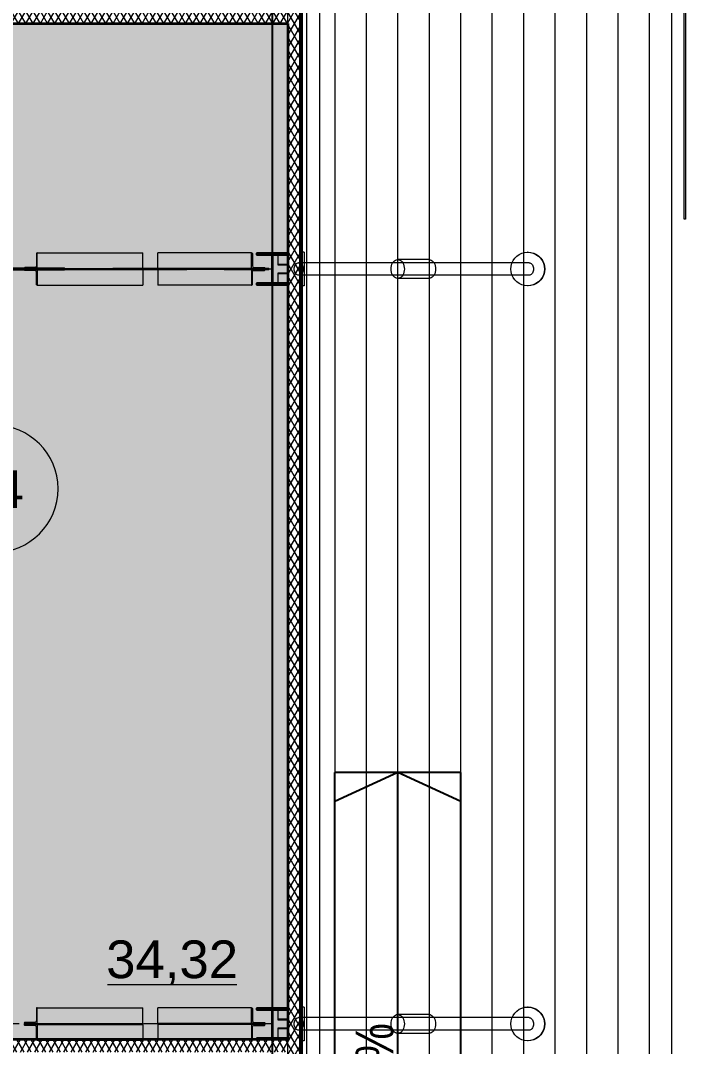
# Model space of a CAD drawing. Header units: millimetres. Extents: x -10605 to 103276, y -15987 to 52426.
# Drawn here: x 96000 to 101285, y 11821 to 19975 of the extents above; entities that cross this region are included whole.
import ezdxf
from ezdxf.enums import TextEntityAlignment as Align

# ---------------------------------------------------------------- set-up
doc = ezdxf.new("R2010")
doc.units = ezdxf.units.MM
doc.header["$MEASUREMENT"] = 0
doc.linetypes.add('Dot & Dashed', pattern=[670.277762, 352.777767, -176.388884, 0, -141.111112])
doc.linetypes.add('Крупный пунктир', pattern=[634.99999, 0, -634.99999])
for name, color, linetype, lineweight in [('0_Ном._пера__200', 7, 'Continuous', 0), ('0_Ном._пера__98', 7, 'Continuous', 25), ('Зоны_Ном._пера__87', 154, 'Continuous', 0), ('Лестницы_Ном._пера__98', 7, 'Continuous', 25), ('Металлический каркас здания_Ном._пера__98', 7, 'Continuous', 25), ('Металлический каркас здания_Ном._пера__99', 7, 'Continuous', 15), ('Оси_Ном._пера__200', 7, 'Continuous', 0), ('Паспорта Зон Archicad_Ном._пера__100', 7, 'Continuous', 9), ('Стены _Ном._пера__200', 7, 'Continuous', 0), ('Стены _Ном._пера__97', 7, 'Continuous', 35), ('Стены _Ном._пера__98', 7, 'Continuous', 25), ('Стены _Ном._пера__99', 7, 'Continuous', 15), ('Фасадные панели_Ном._пера__200', 7, 'Continuous', 0), ('Фасадные панели_Ном._пера__97', 7, 'Continuous', 35)]:
    doc.layers.add(name, color=color, linetype=linetype, lineweight=lineweight)
doc.layers.add('0_Ном._пера__92', color=7, linetype='Continuous', lineweight=20, true_color=0xc2e9e9e9)
doc.layers.add('Стены _Ном._пера__94', color=7, linetype='Continuous', lineweight=5, true_color=0xc29f9f9f)
for name, color, linetype in [('Зоны', 7, 'Continuous'), ('Металлический каркас здания', 7, 'Continuous'), ('Оси', 7, 'Continuous'), ('Стены', 7, 'Continuous'), ('Фасадные панели', 7, 'Continuous')]:
    doc.layers.add(name, color=color, linetype=linetype)
doc.styles.add('РЎР“Р•РќР•Р\xa0РР\xa0_РЎРўРР›Р¬_1', font='arial.ttf')
doc.styles.add('РЎР“Р•РќР•Р\xa0РР\xa0_РЎРўРР›Р¬_2', font='ARIALN.TTF')
pattern_1 = [(90, (0, 0), (-60, 0), [])]
pattern_2 = [(60, (0, 0), (-43.30127, 25), []), (120, (0, 0), (43.30127, 25), [])]

# ---------------------------------------------------------------- blocks, each defined once
blk = doc.blocks.new('Перекрытие_1', base_point=(98125, 40125))
at = {"layer": '0_Ном._пера__200', "color": 7, "linetype": 'Continuous', "lineweight": 0, "flags": 128}
blk.add_lwpolyline([(98125, 40125), (51875, 40125), (51875, 29425), (46122.5, 29425), (46122.5, 40125), (-125, 40125), (-125, -125), (46125, -125), (46125, 10574.9), (51875, 10574.9), (51875, -125), (98125, -125)], close=True, dxfattribs=at)
blk = doc.blocks.new('Конструктор Кровли 27')
at = {"layer": '0_Ном._пера__92', "color": 254, "linetype": 'Continuous', "lineweight": 20, "true_color": 0xe9e9e9, "flags": 128}
blk.add_lwpolyline([(0, 46122.5), (0, 0), (40000, 0), (40000, 46125), (29425.1, 46125), (29425.1, 51875), (40000, 51875), (40000, 98000), (0, 98000), (0, 51875), (10575, 51875), (10575, 46122.5)], close=True, dxfattribs=at)
blk = doc.blocks.new('Колонна SHS ГК 27')
at = {"layer": 'Металлический каркас здания_Ном._пера__99', "linetype": 'Continuous', "lineweight": 0, "true_color": 0xffffff}
h = blk.add_hatch(dxfattribs=at)
h.set_pattern_fill('Barabбs_tйglakц_бllу', style=0, pattern_type=2)
h.set_pattern_definition(pattern_1)
h.paths.add_polyline_path([(-40, -40), (40, -40), (40, 40), (-40, 40)])
h.paths.add_polyline_path([(-36.4, -36.4), (-36.4, 36.4), (36.4, 36.4), (36.4, -36.4)], flags=0)
at = {"layer": 'Металлический каркас здания_Ном._пера__99', "color": 7, "linetype": 'Continuous', "lineweight": 15}
for p, q in [((40, 40), (-40, 40)), ((-40, 40), (-40, -40)), ((-36.4, -36.4), (-36.4, 36.4)), ((-36.4, 36.4), (36.4, 36.4)), ((36.4, 36.4), (36.4, -36.4)), ((40, -40), (40, 40)), ((-40, -40), (40, -40)), ((36.4, -36.4), (-36.4, -36.4))]:
    blk.add_line(p, q, dxfattribs=at)
blk = doc.blocks.new('Техническое помещение_34_34', base_point=(95908.3, 16000))
at = {"layer": 'Зоны_Ном._пера__87', "linetype": 'Continuous', "lineweight": 0, "true_color": 0x001020}
blk.add_hatch(color=168, dxfattribs=at).paths.add_polyline_path([(98125, 11875), (98125, 19950), (93875, 19950), (93875, 11875)])
at = {"layer": 'Паспорта Зон Archicad_Ном._пера__100', "color": 7, "linetype": 'Continuous', "lineweight": 9}
blk.add_line((96690.2, 12314.2), (97719.8, 12314.2), dxfattribs=at)
for start, end in [(0, 180), (180, 0)]:
    blk.add_arc((95792.5, 16253.2), 505.7, start, end, dxfattribs=at)
at = {"layer": 'Паспорта Зон Archicad_Ном._пера__100', "color": 7, "lineweight": 9, "style": 'РЎР“Р•РќР•Р\xa0РР\xa0_РЎРўРР›Р¬_1'}
for tag, p in [('ROOM_NUMBER', (95792.5, 16250.6)), ('ROOM_AREA', (97205, 12513.6))]:
    blk.add_attdef(tag, text='', height=300, dxfattribs=at).set_placement(p, align=Align.MIDDLE_CENTER)
blk = doc.blocks.new('Перекрытие_12', base_point=(95650, 17996))
at = {"layer": 'Металлический каркас здания_Ном._пера__98', "color": 7, "linetype": 'Continuous', "lineweight": 25, "flags": 128}
blk.add_lwpolyline([(95650, 17996), (96350, 17996), (96350, 18003.7), (95650, 18003.7)], close=True, dxfattribs=at)
blk = doc.blocks.new('Перекрытие_14', base_point=(97620.2, 18004))
at = {"layer": 'Металлический каркас здания_Ном._пера__98', "color": 7, "linetype": 'Continuous', "lineweight": 25, "flags": 128}
blk.add_lwpolyline([(97620.2, 18004), (97970.2, 18004), (97970.2, 17996), (97620.2, 17996)], close=True, dxfattribs=at)
blk = doc.blocks.new('Морф_7')
at = {"layer": 'Стены _Ном._пера__98', "color": 7, "linetype": 'Continuous', "lineweight": 25, "flags": 128}
for points in [[(96734.4, 17996.3), (96734.4, 18004)], [(96734.4, 18004), (97320.9, 18004)], [(97320.9, 17996.3), (96734.4, 17996.3)], [(97320.9, 18004), (97320.9, 17996.3)]]:
    blk.add_lwpolyline(points, dxfattribs=at)
blk = doc.blocks.new('Стена_72', base_point=(98225, 6002.5))
at = {"layer": 'Фасадные панели_Ном._пера__200', "color": 7, "linetype": 'Continuous', "lineweight": 0, "flags": 128}
for points in [[(98235, 11997.5), (98225, 11997.5)], [(98225, 11997.5), (98225, 6002.5)], [(98235, 6002.5), (98235, 11997.5)], [(98225, 6002.5), (98235, 6002.5)]]:
    blk.add_lwpolyline(points, dxfattribs=at)
blk = doc.blocks.new('Стена_73', base_point=(98225, 6002.5))
at = {"layer": 'Фасадные панели', "linetype": 'Continuous', "lineweight": 0, "true_color": 0xffffff}
blk.add_hatch(color=7, dxfattribs=at).paths.add_polyline_path([(98235, 6002.5), (98235, 11997.5), (98225, 11997.5), (98225, 6002.5)])
at = {"layer": 'Фасадные панели_Ном._пера__97', "color": 7, "linetype": 'Continuous', "lineweight": 35, "flags": 128}
for points in [[(98235, 11997.5), (98225, 11997.5)], [(98225, 11997.5), (98225, 6002.5)], [(98235, 6002.5), (98235, 11997.5)], [(98225, 6002.5), (98235, 6002.5)]]:
    blk.add_lwpolyline(points, dxfattribs=at)
blk = doc.blocks.new('Стена_74', base_point=(98225, 17997.5))
at = {"layer": 'Фасадные панели_Ном._пера__200', "color": 7, "linetype": 'Continuous', "lineweight": 0, "flags": 128}
for points in [[(98225, 17997.5), (98225, 12002.5)], [(98235, 17997.5), (98225, 17997.5)], [(98235, 12002.5), (98235, 17997.5)], [(98225, 12002.5), (98235, 12002.5)]]:
    blk.add_lwpolyline(points, dxfattribs=at)
blk = doc.blocks.new('Стена_75', base_point=(98225, 17997.5))
at = {"layer": 'Фасадные панели', "linetype": 'Continuous', "lineweight": 0, "true_color": 0xffffff}
blk.add_hatch(color=7, dxfattribs=at).paths.add_polyline_path([(98225, 17997.5), (98225, 12002.5), (98235, 12002.5), (98235, 17997.5)])
at = {"layer": 'Фасадные панели_Ном._пера__97', "color": 7, "linetype": 'Continuous', "lineweight": 35, "flags": 128}
for points in [[(98225, 17997.5), (98225, 12002.5)], [(98235, 17997.5), (98225, 17997.5)], [(98235, 12002.5), (98235, 17997.5)], [(98225, 12002.5), (98235, 12002.5)]]:
    blk.add_lwpolyline(points, dxfattribs=at)
blk = doc.blocks.new('Стена_82', base_point=(98225, 18002.5))
at = {"layer": 'Фасадные панели', "linetype": 'Continuous', "lineweight": 0, "true_color": 0xffffff}
blk.add_hatch(color=7, dxfattribs=at).paths.add_polyline_path([(98235, 18002.5), (98235, 21997.5), (98225, 21997.5), (98225, 18002.5)])
at = {"layer": 'Фасадные панели_Ном._пера__97', "color": 7, "linetype": 'Continuous', "lineweight": 35, "flags": 128}
for points in [[(98235, 21997.5), (98225, 21997.5)], [(98225, 21997.5), (98225, 18002.5)], [(98235, 18002.5), (98235, 21997.5)], [(98225, 18002.5), (98235, 18002.5)]]:
    blk.add_lwpolyline(points, dxfattribs=at)
blk = doc.blocks.new('Стена_83', base_point=(98225, 18002.5))
at = {"layer": 'Фасадные панели_Ном._пера__200', "color": 7, "linetype": 'Continuous', "lineweight": 0, "flags": 128}
for points in [[(98235, 21997.5), (98225, 21997.5)], [(98225, 21997.5), (98225, 18002.5)], [(98235, 18002.5), (98235, 21997.5)], [(98225, 18002.5), (98235, 18002.5)]]:
    blk.add_lwpolyline(points, dxfattribs=at)
blk = doc.blocks.new('Стена_84', base_point=(51775, 11775))
at = {"layer": 'Стены', "linetype": 'Continuous', "lineweight": 0, "true_color": 0x000000}
h = blk.add_hatch(dxfattribs=at)
h.set_pattern_fill('Batt_Insulation__3_', color=18, style=0, pattern_type=2)
h.set_pattern_definition(pattern_2)
h.paths.add_polyline_path([(91505, 11875), (91505, 11775), (98125, 11775), (98125, 11875)])
at = {"layer": 'Стены _Ном._пера__97', "color": 7, "linetype": 'Continuous', "lineweight": 35, "flags": 128}
blk.add_lwpolyline([(98125, 11875), (93875, 11875)], dxfattribs=at)
blk = doc.blocks.new('Стена_86', base_point=(93825, 20000))
at = {"layer": 'Стены', "linetype": 'Continuous', "lineweight": 0, "true_color": 0x000000}
h = blk.add_hatch(dxfattribs=at)
h.set_pattern_fill('Batt_Insulation__3_', color=18, style=0, pattern_type=2)
h.set_pattern_definition(pattern_2)
h.paths.add_polyline_path([(93875, 19950), (98125, 19950), (98125, 20050), (93875, 20050)])
at = {"layer": 'Стены _Ном._пера__97', "color": 7, "linetype": 'Continuous', "lineweight": 35, "flags": 128}
for points in [[(98125, 20050), (93875, 20050)], [(93875, 19950), (98125, 19950)]]:
    blk.add_lwpolyline(points, dxfattribs=at)
blk = doc.blocks.new('Колонна Универсальная 27')
at = {"layer": 'Металлический каркас здания_Ном._пера__98', "linetype": 'Continuous', "lineweight": 0, "true_color": 0xffffff}
h = blk.add_hatch(dxfattribs=at)
h.set_pattern_fill('Barabбs_tйglakц_бllу', style=0, pattern_type=2)
h.set_pattern_definition(pattern_1)
h.paths.add_polyline_path([(-125, -125), (125, -125), (125, -113), (4, -113), (4, 113), (125, 113), (125, 125), (-125, 125), (-125, 113), (-4, 113), (-4, -113), (-125, -113)])
at = {"layer": 'Металлический каркас здания_Ном._пера__98', "color": 7, "linetype": 'Continuous', "lineweight": 25}
for p, q in [((125, 125), (-125, 125)), ((-125, 125), (-125, 113)), ((-125, 113), (-4, 113)), ((-4, 113), (-4, -113)), ((4, -113), (4, 113)), ((4, 113), (125, 113)), ((125, 113), (125, 125)), ((-4, -113), (-125, -113)), ((-125, -113), (-125, -125)), ((-125, -125), (125, -125)), ((125, -113), (4, -113)), ((125, -125), (125, -113))]:
    blk.add_line(p, q, dxfattribs=at)
blk = doc.blocks.new('Стандартный Маркер Сетки')
at = {"layer": 'Оси_Ном._пера__200', "color": 7, "linetype": 'Dot & Dashed', "lineweight": 0}
for q in [(107805.4, 0), (0, 0)]:
    blk.add_line((0, 0), q, dxfattribs=at)
at = {"layer": 'Оси_Ном._пера__200', "color": 7, "lineweight": 0, "style": 'РЎР“Р•РќР•Р\xa0РР\xa0_РЎРўРР›Р¬_1'}
blk.add_attdef('AC_MarkerText_1', text='', height=300, dxfattribs=at).set_placement((108205.4, 150), align=Align.TOP_CENTER)
blk = doc.blocks.new('Двутавp К 26020-83 27_4')
at = {"layer": 'Металлический каркас здания_Ном._пера__98', "color": 7, "linetype": 'Крупный пунктир', "lineweight": 25}
blk.add_line((0, 0), (39750, 0), dxfattribs=at)
blk = doc.blocks.new('Морф_43')
at = {"layer": 'Металлический каркас здания_Ном._пера__99', "color": 7, "linetype": 'Continuous', "lineweight": 15, "flags": 128}
for points in [[(96127.6, 18127.1), (96126, 18122.5), (96126, 18025), (96122.8, 18015.8)], [(96132.6, 18129), (96131.4, 18129), (96127.6, 18127.1)], [(96132.6, 18004), (96132.6, 18129)], [(96132.6, 18129), (96973.2, 18129)], [(96973.2, 18004), (96973.2, 18129)], [(96030.7, 18010.1), (96029.1, 18005.5), (96029.1, 18004)], [(96029.1, 18004), (96132.6, 18004)], [(96122.8, 18015.8), (96115.2, 18012), (96034.5, 18012), (96030.7, 18010.1)], [(96132.6, 18004), (96973.2, 18004)]]:
    blk.add_lwpolyline(points, dxfattribs=at)
blk = doc.blocks.new('Морф_44')
at = {"layer": 'Металлический каркас здания_Ном._пера__99', "color": 7, "linetype": 'Continuous', "lineweight": 15, "flags": 128}
for points in [[(97090.2, 18004), (97090.2, 18129)], [(97836.7, 18129), (97090.2, 18129)], [(97836.7, 18129), (97838, 18129), (97841.9, 18127.1)], [(97836.7, 18004), (97836.7, 18129)], [(97841.9, 18127.1), (97843.6, 18122.5), (97843.6, 18025), (97846.8, 18015.8)], [(97836.7, 18004), (97090.2, 18004)], [(97943.9, 18004), (97836.7, 18004)], [(97846.8, 18015.8), (97854.7, 18012), (97938.3, 18012), (97942.3, 18010.1)], [(97942.3, 18010.1), (97943.9, 18005.5), (97943.9, 18004)]]:
    blk.add_lwpolyline(points, dxfattribs=at)
blk = doc.blocks.new('Морф_45')
at = {"layer": 'Металлический каркас здания_Ном._пера__99', "color": 7, "linetype": 'Continuous', "lineweight": 15, "flags": 128}
for points in [[(96029.1, 17996), (96132.6, 17996)], [(96030.7, 17989.9), (96029.1, 17994.5), (96029.1, 17996)], [(96122.8, 17984.2), (96115.2, 17988), (96034.5, 17988), (96030.7, 17989.9)], [(96127.6, 17872.9), (96126, 17877.5), (96126, 17975), (96122.8, 17984.2)], [(96132.6, 17996), (96973.2, 17996)], [(96132.6, 17996), (96132.6, 17871)], [(96973.2, 17996), (96973.2, 17871)], [(96132.6, 17871), (96131.4, 17871), (96127.6, 17872.9)], [(96132.6, 17871), (96973.2, 17871)]]:
    blk.add_lwpolyline(points, dxfattribs=at)
blk = doc.blocks.new('Морф_46')
at = {"layer": 'Металлический каркас здания_Ном._пера__99', "color": 7, "linetype": 'Continuous', "lineweight": 15, "flags": 128}
for points in [[(97836.7, 17996), (97090.2, 17996)], [(97090.2, 17996), (97090.2, 17871)], [(97943.9, 17996), (97836.7, 17996)], [(97836.7, 17996), (97836.7, 17871)], [(97841.9, 17872.9), (97843.6, 17877.5), (97843.6, 17975), (97846.8, 17984.2)], [(97846.8, 17984.2), (97854.7, 17988), (97938.3, 17988), (97942.3, 17989.9)], [(97942.3, 17989.9), (97943.9, 17994.5), (97943.9, 17996)], [(97836.7, 17871), (97090.2, 17871)], [(97836.7, 17871), (97838, 17871), (97841.9, 17872.9)]]:
    blk.add_lwpolyline(points, dxfattribs=at)
blk = doc.blocks.new('Морф_51')
at = {"layer": 'Металлический каркас здания_Ном._пера__99', "color": 7, "linetype": 'Continuous', "lineweight": 15, "flags": 128}
for points in [[(96127.6, 12127.1), (96126, 12122.5), (96126, 12025), (96122.8, 12015.8)], [(96132.6, 12129), (96131.4, 12129), (96127.6, 12127.1)], [(96132.6, 12004), (96132.6, 12129)], [(96132.6, 12129), (96973.2, 12129)], [(96973.2, 12004), (96973.2, 12129)], [(96030.7, 12010.1), (96029.1, 12005.5), (96029.1, 12004)], [(96029.1, 12004), (96132.6, 12004)], [(96122.8, 12015.8), (96115.2, 12012), (96034.5, 12012), (96030.7, 12010.1)], [(96132.6, 12004), (96973.2, 12004)]]:
    blk.add_lwpolyline(points, dxfattribs=at)
blk = doc.blocks.new('Морф_52')
at = {"layer": 'Металлический каркас здания_Ном._пера__99', "color": 7, "linetype": 'Continuous', "lineweight": 15, "flags": 128}
for points in [[(97090.2, 12004), (97090.2, 12129)], [(97836.7, 12129), (97090.2, 12129)], [(97836.7, 12129), (97838, 12129), (97841.9, 12127.1)], [(97836.7, 12004), (97836.7, 12129)], [(97841.9, 12127.1), (97843.6, 12122.5), (97843.6, 12025), (97846.8, 12015.8)], [(97836.7, 12004), (97090.2, 12004)], [(97943.9, 12004), (97836.7, 12004)], [(97846.8, 12015.8), (97854.7, 12012), (97938.3, 12012), (97942.2, 12010.1)], [(97942.2, 12010.1), (97943.9, 12005.5), (97943.9, 12004)]]:
    blk.add_lwpolyline(points, dxfattribs=at)
blk = doc.blocks.new('Морф_53')
at = {"layer": 'Металлический каркас здания_Ном._пера__99', "color": 7, "linetype": 'Continuous', "lineweight": 15, "flags": 128}
for points in [[(96029.1, 11996), (96132.6, 11996)], [(96030.7, 11989.9), (96029.1, 11994.5), (96029.1, 11996)], [(96122.8, 11984.2), (96115.2, 11988), (96034.5, 11988), (96030.7, 11989.9)], [(96132.6, 11996), (96973.2, 11996)], [(96132.6, 11996), (96132.6, 11871)], [(96973.2, 11996), (96973.2, 11871)], [(96127.6, 11872.9), (96126, 11877.5), (96126, 11975), (96122.8, 11984.2)], [(96132.6, 11871), (96131.4, 11871), (96127.6, 11872.9)], [(96132.6, 11871), (96973.2, 11871)]]:
    blk.add_lwpolyline(points, dxfattribs=at)
blk = doc.blocks.new('Морф_54')
at = {"layer": 'Металлический каркас здания_Ном._пера__99', "color": 7, "linetype": 'Continuous', "lineweight": 15, "flags": 128}
for points in [[(97836.7, 11996), (97090.2, 11996)], [(97090.2, 11996), (97090.2, 11871)], [(97943.9, 11996), (97836.7, 11996)], [(97836.7, 11996), (97836.7, 11871)], [(97846.8, 11984.2), (97854.7, 11988), (97938.3, 11988), (97942.2, 11989.9)], [(97942.2, 11989.9), (97943.9, 11994.5), (97943.9, 11996)], [(97841.9, 11872.9), (97843.6, 11877.5), (97843.6, 11975), (97846.8, 11984.2)], [(97836.7, 11871), (97090.2, 11871)], [(97836.7, 11871), (97838, 11871), (97841.9, 11872.9)]]:
    blk.add_lwpolyline(points, dxfattribs=at)
blk = doc.blocks.new('Стена_98', base_point=(98125, 40125))
at = {"layer": 'Стены', "linetype": 'Continuous', "lineweight": 0, "true_color": 0x000000}
h = blk.add_hatch(dxfattribs=at)
h.set_pattern_fill('Batt_Insulation__3_', color=18, style=0, pattern_type=2)
h.set_pattern_definition(pattern_2)
h.paths.add_polyline_path([(98125, 20050), (98125, -125), (98225, -125), (98225, 20050)])
at = {"layer": 'Стены _Ном._пера__97', "color": 7, "linetype": 'Continuous', "lineweight": 35, "flags": 128}
for points in [[(98225, -125), (98225, 40225)], [(98125, 19950), (98125, 11875)]]:
    blk.add_lwpolyline(points, dxfattribs=at)
blk = doc.blocks.new('Стена_103', base_point=(98234.7, 34200))
at = {"layer": 'Стены _Ном._пера__200', "color": 7, "linetype": 'Continuous', "lineweight": 0}
blk.add_line((98235.8, 34200), (98235.8, 5700), dxfattribs=at)
at = {"layer": 'Стены _Ном._пера__200', "color": 7, "linetype": 'Continuous', "lineweight": 0, "flags": 128}
for points in [[(98234.7, 34200), (98234.7, 5700)], [(98275.1, 5700), (98275.1, 34200)]]:
    blk.add_lwpolyline(points, dxfattribs=at)
blk = doc.blocks.new('Крыша_1', base_point=(0, 0))
at = {"layer": '0_Ном._пера__98', "color": 7, "linetype": 'Continuous', "lineweight": 25, "flags": 128}
blk.add_lwpolyline([(98000, 40000), (98000, 0)], dxfattribs=at)
blk = doc.blocks.new('Стандартный Маркер Сетки_4')
at = {"layer": 'Оси_Ном._пера__200', "color": 7, "linetype": 'Dot & Dashed', "lineweight": 0}
blk.add_line((0, 0), (55187, 0), dxfattribs=at)
at = {"layer": 'Оси_Ном._пера__200', "color": 7, "lineweight": 0, "style": 'РЎР“Р•РќР•Р\xa0РР\xa0_РЎРўРР›Р¬_1'}
blk.add_attdef('AC_MarkerText_1', text='', height=300, rotation=90, dxfattribs=at).set_placement((55368.5, -68.6), align=Align.TOP_CENTER)
blk = doc.blocks.new('Пандус Прямой 27_4')
at = {"layer": 'Лестницы_Ном._пера__98', "color": 7, "linetype": 'Continuous', "lineweight": 25}
for p, q in [((0, 500), (12000, 500)), ((12000, 0), (11771.2, 500)), ((12000, -500), (12000, 500)), ((0, 0), (12000, 0)), ((11771.2, -500), (12000, 0)), ((0, -500), (12000, -500))]:
    blk.add_line(p, q, dxfattribs=at)
at = {"layer": 'Лестницы_Ном._пера__98', "color": 7, "linetype": 'Continuous', "lineweight": 25, "style": 'РЎР“Р•РќР•Р\xa0РР\xa0_РЎРўРР›Р¬_2'}
for tag, p in [('transitionPercentageLower_0', (2500, 159.5)), ('ac_bottomlevel', (6000, 159.5)), ('transitionPercentageLower_1', (9500, 159.5))]:
    blk.add_attdef(tag, text='', height=300, dxfattribs=at).set_placement(p, align=Align.MIDDLE_CENTER)
blk = doc.blocks.new('Лист Профилированный 27_2')
at = {"layer": 'Стены _Ном._пера__94', "linetype": 'Continuous', "lineweight": 5, "true_color": 0x9f9f9f}
h = blk.add_hatch(dxfattribs=at)
h.set_pattern_fill('Plank_Floor', color=253, style=0, pattern_type=2)
h.set_pattern_definition([(0, (0, 0), (0, 250), [])])
h.paths.add_polyline_path([(0, 199.7), (0, 0), (28400, 0), (28400, 199.7), (28400, 2595.3), (28400, 2795), (0, 2795), (0, 2595.3)])
at = {"layer": 'Стены _Ном._пера__99', "color": 7, "linetype": 'Continuous', "lineweight": 15, "flags": 128}
blk.add_lwpolyline([(0, 199.7), (0, 0), (28400, 0), (28400, 199.7), (28400, 2595.3), (28400, 2795), (0, 2795), (0, 2595.3)], close=True, dxfattribs=at)
blk = doc.blocks.new('Цилиндр 27')
at = {"layer": 'Стены _Ном._пера__200', "color": 7, "linetype": 'Continuous', "lineweight": 0}
for p, q in [((-34.8, 8.7), (-35.4, 0)), ((-35.4, 0), (-34.8, -8.7)), ((-33.2, 17.1), (-34.8, 8.7)), ((-30.6, 25), (-33.2, 17.1)), ((-27.1, 32.1), (-30.6, 25)), ((-22.7, 38.3), (-27.1, 32.1)), ((-17.7, 43.3), (-22.7, 38.3)), ((-12.1, 47), (-17.7, 43.3)), ((-6.1, 49.2), (-12.1, 47)), ((0, 50), (-6.1, 49.2)), ((0, 50), (1831.3, 50)), ((1796.5, 8.7), (1795.9, 0)), ((1795.9, 0), (1796.5, -8.7)), ((1798.1, 17.1), (1796.5, 8.7)), ((1800.7, 25), (1798.1, 17.1)), ((1804.2, 32.1), (1800.7, 25)), ((1808.6, 38.3), (1804.2, 32.1)), ((1813.6, 43.3), (1808.6, 38.3)), ((1819.2, 47), (1813.6, 43.3)), ((1825.1, 49.2), (1819.2, 47)), ((1831.3, 50), (1825.1, 49.2)), ((1837.4, 49.2), (1831.3, 50)), ((1843.4, 47), (1837.4, 49.2)), ((1849, 43.3), (1843.4, 47)), ((1854, 38.3), (1849, 43.3)), ((1858.4, 32.1), (1854, 38.3)), ((1861.9, 25), (1858.4, 32.1)), ((1864.5, 17.1), (1861.9, 25)), ((1866.1, 8.7), (1864.5, 17.1)), ((1866.6, 0), (1866.1, 8.7)), ((1866.1, -8.7), (1866.6, 0)), ((-34.8, -8.7), (-33.2, -17.1)), ((-33.2, -17.1), (-30.6, -25)), ((-30.6, -25), (-27.1, -32.1)), ((-27.1, -32.1), (-22.7, -38.3)), ((-22.7, -38.3), (-17.7, -43.3)), ((-17.7, -43.3), (-12.1, -47)), ((-12.1, -47), (-6.1, -49.2)), ((-6.1, -49.2), (0, -50)), ((0, -50), (1831.3, -50)), ((1796.5, -8.7), (1798.1, -17.1)), ((1798.1, -17.1), (1800.7, -25)), ((1800.7, -25), (1804.2, -32.1)), ((1804.2, -32.1), (1808.6, -38.3)), ((1808.6, -38.3), (1813.6, -43.3)), ((1813.6, -43.3), (1819.2, -47)), ((1819.2, -47), (1825.1, -49.2)), ((1825.1, -49.2), (1831.3, -50)), ((1831.3, -50), (1837.4, -49.2)), ((1837.4, -49.2), (1843.4, -47)), ((1843.4, -47), (1849, -43.3)), ((1849, -43.3), (1854, -38.3)), ((1854, -38.3), (1858.4, -32.1)), ((1858.4, -32.1), (1861.9, -25)), ((1861.9, -25), (1864.5, -17.1)), ((1864.5, -17.1), (1866.1, -8.7))]:
    blk.add_line(p, q, dxfattribs=at)
blk = doc.blocks.new('Цилиндр 27_2')
at = {"layer": 'Стены _Ном._пера__200', "color": 7, "linetype": 'Continuous', "lineweight": 0}
for p, q in [((-102.4, 86), (-115.7, 66.9)), ((-98.9, 86), (-112.2, 66.9)), ((-85.9, 102.5), (-102.4, 86)), ((-82.4, 102.5), (-98.9, 86)), ((-66.8, 115.9), (-85.9, 102.5)), ((-63.3, 115.9), (-82.4, 102.5)), ((-45.7, 125.7), (-66.8, 115.9)), ((-42.2, 125.7), (-63.3, 115.9)), ((-23.2, 131.8), (-45.7, 125.7)), ((-19.7, 131.8), (-42.2, 125.7)), ((0, 133.8), (-23.2, 131.8)), ((3.5, 133.8), (-19.7, 131.8)), ((0, 133.8), (3.5, 133.8)), ((26.7, 131.8), (3.5, 133.8)), ((49.2, 125.7), (26.7, 131.8)), ((70.3, 115.9), (49.2, 125.7)), ((89.4, 102.5), (70.3, 115.9)), ((105.8, 86), (89.4, 102.5)), ((119.2, 66.9), (105.8, 86)), ((-131.6, 23.2), (-133.6, 0)), ((-125.6, 45.8), (-131.6, 23.2)), ((-128.1, 23.2), (-130.1, 0)), ((-122.1, 45.8), (-128.1, 23.2)), ((-115.7, 66.9), (-125.6, 45.8)), ((-112.2, 66.9), (-122.1, 45.8)), ((129, 45.8), (119.2, 66.9)), ((135.1, 23.2), (129, 45.8)), ((137.1, 0), (135.1, 23.2)), ((135.1, -23.2), (137.1, 0)), ((-133.6, 0), (-131.6, -23.2)), ((-131.6, -23.2), (-125.6, -45.8)), ((-130.1, 0), (-128.1, -23.2)), ((-128.1, -23.2), (-122.1, -45.8)), ((-125.6, -45.8), (-115.7, -66.9)), ((-122.1, -45.8), (-112.2, -66.9)), ((-115.7, -66.9), (-102.4, -86)), ((-112.2, -66.9), (-98.9, -86)), ((105.8, -86), (119.2, -66.9)), ((119.2, -66.9), (129, -45.8)), ((129, -45.8), (135.1, -23.2)), ((-102.4, -86), (-85.9, -102.5)), ((-98.9, -86), (-82.4, -102.5)), ((-85.9, -102.5), (-66.8, -115.9)), ((-82.4, -102.5), (-63.3, -115.9)), ((-66.8, -115.9), (-45.7, -125.7)), ((-63.3, -115.9), (-42.2, -125.7)), ((-45.7, -125.7), (-23.2, -131.8)), ((-42.2, -125.7), (-19.7, -131.8)), ((-23.2, -131.8), (0, -133.8)), ((-19.7, -131.8), (3.5, -133.8)), ((0, -133.8), (3.5, -133.8)), ((3.5, -133.8), (26.7, -131.8)), ((26.7, -131.8), (49.2, -125.7)), ((49.2, -125.7), (70.3, -115.9)), ((70.3, -115.9), (89.4, -102.5)), ((89.4, -102.5), (105.8, -86))]:
    blk.add_line(p, q, dxfattribs=at)
blk = doc.blocks.new('Цилиндр 27_3')
at = {"layer": 'Стены _Ном._пера__200', "color": 7, "linetype": 'Continuous', "lineweight": 0}
for p, q in [((0, 133.8), (0, 131.8)), ((0, 133.8), (30.1, 133.8)), ((0, 131.8), (0, 125.7)), ((0, 125.7), (0, 115.9)), ((0, 115.9), (0, 102.5)), ((0, 102.5), (0, 86)), ((0, 86), (0, 66.9)), ((30.1, 133.8), (30.1, 131.8)), ((30.1, 131.8), (30.1, 125.7)), ((30.1, 125.7), (30.1, 115.9)), ((30.1, 115.9), (30.1, 102.5)), ((30.1, 102.5), (30.1, 86)), ((30.1, 86), (30.1, 66.9)), ((0, 66.9), (0, 45.8)), ((0, 45.8), (0, 23.2)), ((0, 23.2), (0, 0)), ((0, 0), (0, -23.2)), ((30.1, 66.9), (30.1, 45.8)), ((30.1, 45.8), (30.1, 23.2)), ((30.1, 23.2), (30.1, 0)), ((30.1, 0), (30.1, -23.2)), ((0, -23.2), (0, -45.8)), ((0, -45.8), (0, -66.9)), ((0, -66.9), (0, -86)), ((30.1, -23.2), (30.1, -45.8)), ((30.1, -45.8), (30.1, -66.9)), ((30.1, -66.9), (30.1, -86)), ((0, -86), (0, -102.5)), ((0, -102.5), (0, -115.9)), ((0, -115.9), (0, -125.7)), ((0, -125.7), (0, -131.8)), ((0, -131.8), (0, -133.8)), ((0, -133.8), (30.1, -133.8)), ((30.1, -86), (30.1, -102.5)), ((30.1, -102.5), (30.1, -115.9)), ((30.1, -115.9), (30.1, -125.7)), ((30.1, -125.7), (30.1, -131.8)), ((30.1, -131.8), (30.1, -133.8))]:
    blk.add_line(p, q, dxfattribs=at)
blk = doc.blocks.new('Цилиндр 27_4')
at = {"layer": 'Стены _Ном._пера__200', "color": 7, "linetype": 'Continuous', "lineweight": 0}
for p, q in [((-52.2, 13), (-53, 0)), ((-53, 0), (-52.2, -13)), ((-49.8, 25.7), (-52.2, 13)), ((-45.9, 37.5), (-49.8, 25.7)), ((-40.6, 48.2), (-45.9, 37.5)), ((-34.1, 57.5), (-40.6, 48.2)), ((-26.5, 65), (-34.1, 57.5)), ((-18.1, 70.5), (-26.5, 65)), ((-9.2, 73.9), (-18.1, 70.5)), ((0, 75), (-9.2, 73.9)), ((0, 75), (248.2, 75)), ((196, 13), (195.2, 0)), ((195.2, 0), (196, -13)), ((198.4, 25.7), (196, 13)), ((202.3, 37.5), (198.4, 25.7)), ((207.6, 48.2), (202.3, 37.5)), ((214.1, 57.5), (207.6, 48.2)), ((221.7, 65), (214.1, 57.5)), ((230.1, 70.5), (221.7, 65)), ((239, 73.9), (230.1, 70.5)), ((248.2, 75), (239, 73.9)), ((257.4, 73.9), (248.2, 75)), ((266.4, 70.5), (257.4, 73.9)), ((274.7, 65), (266.4, 70.5)), ((282.3, 57.5), (274.7, 65)), ((288.9, 48.2), (282.3, 57.5)), ((294.2, 37.5), (288.9, 48.2)), ((298.1, 25.7), (294.2, 37.5)), ((300.5, 13), (298.1, 25.7)), ((301.3, 0), (300.5, 13)), ((300.5, -13), (301.3, 0)), ((-52.2, -13), (-49.8, -25.7)), ((-49.8, -25.7), (-45.9, -37.5)), ((-45.9, -37.5), (-40.6, -48.2)), ((-40.6, -48.2), (-34.1, -57.5)), ((-34.1, -57.5), (-26.5, -65)), ((-26.5, -65), (-18.1, -70.5)), ((-18.1, -70.5), (-9.2, -73.9)), ((-9.2, -73.9), (0, -75)), ((0, -75), (248.2, -75)), ((196, -13), (198.4, -25.7)), ((198.4, -25.7), (202.3, -37.5)), ((202.3, -37.5), (207.6, -48.2)), ((207.6, -48.2), (214.1, -57.5)), ((214.1, -57.5), (221.7, -65)), ((221.7, -65), (230.1, -70.5)), ((230.1, -70.5), (239, -73.9)), ((239, -73.9), (248.2, -75)), ((248.2, -75), (257.4, -73.9)), ((257.4, -73.9), (266.4, -70.5)), ((266.4, -70.5), (274.7, -65)), ((274.7, -65), (282.3, -57.5)), ((282.3, -57.5), (288.9, -48.2)), ((288.9, -48.2), (294.2, -37.5)), ((294.2, -37.5), (298.1, -25.7)), ((298.1, -25.7), (300.5, -13))]:
    blk.add_line(p, q, dxfattribs=at)
blk = doc.blocks.new('3D текст 27_13')
at = {"layer": 'Стены _Ном._пера__99', "color": 7, "linetype": 'Continuous', "lineweight": 15}
for q in [(0, 0), (3209.51, -10)]:
    blk.add_line((3209.51, 0), q, dxfattribs=at)
at = {"layer": 'Стены _Ном._пера__99', "color": 7, "linetype": 'Continuous', "lineweight": 15, "flags": 128}
blk.add_lwpolyline([(0, 0), (0, -10), (3209.51, -10), (3209.51, 0)], close=True, dxfattribs=at)
at = {"layer": 'Стены _Ном._пера__99', "color": 7, "linetype": 'Continuous', "lineweight": 15}
blk.add_point((3209.51, 0), dxfattribs=at)

msp = doc.modelspace()

# ---------------------------------------------------------------- linework, layer by layer
at = {"layer": 'Зоны_Ном._пера__87', "color": 154, "linetype": 'Continuous', "lineweight": 0, "flags": 128}
msp.add_lwpolyline([(98125.00021, 11875), (98125.00021, 19950.00002), (93874.99986, 19950.00002), (93874.99986, 11875)], close=True, dxfattribs=at)

# ---------------------------------------------------------------- block references
at = {"color": 7, "linetype": 'Continuous', "lineweight": 0}
msp.add_blockref('Перекрытие_1', (98125.00021, 40125.00012), dxfattribs=at)
at = {"color": 8, "linetype": 'Continuous', "lineweight": 0, "true_color": 0x747474, "zscale": 1000, "rotation": 270}
msp.add_blockref('Конструктор Кровли 27', (0, 40000.00005), dxfattribs=at)
at = {"color": 7, "linetype": 'Continuous', "lineweight": 25}
msp.add_blockref('Крыша_1', (0, 0), dxfattribs=at)
at = {"layer": 'Зоны', "color": 7, "linetype": 'Continuous', "lineweight": 9}
msp.add_blockref('Техническое помещение_34_34', (95908.32674, 16000), dxfattribs=at).add_auto_attribs({'ROOM_NUMBER': '34', 'ROOM_AREA': '34,32'})
at = {"layer": 'Лестницы_Ном._пера__98', "color": 7, "linetype": 'Continuous', "lineweight": 25}
ref = msp.add_blockref('Пандус Прямой 27_4', (98999.13931, 1997.26668), dxfattribs=dict(at, zscale=1000, rotation=90))
ref.add_attrib('transitionPercentageLower_1', '8,98 %', dxfattribs={"color": 7, "linetype": 'Continuous', "lineweight": 25, "height": 300, "rotation": 90, "style": 'РЎР“Р•РќР•Р\xa0РР\xa0_РЎРўРР›Р¬_2'}).set_placement((98813.84519, 11471.45116), align=Align.MIDDLE_CENTER)
at = {"layer": 'Металлический каркас здания', "color": 7, "linetype": 'Continuous', "lineweight": 9, "zscale": 1000, "rotation": 270}
msp.add_blockref('Двутавp К 26020-83 27_4', (98000.00007, 39875.00005), dxfattribs=at)
at = {"layer": 'Металлический каркас здания', "linetype": 'Continuous', "lineweight": 0}
for name in ['Морф_43', 'Морф_44', 'Морф_45', 'Морф_46', 'Морф_51', 'Морф_52', 'Морф_53', 'Морф_54']:
    msp.add_blockref(name, (0, 0), dxfattribs=at)
at = {"layer": 'Металлический каркас здания', "color": 7, "linetype": 'Continuous', "lineweight": 25}
for name, p in [('Перекрытие_12', (95649.99978, 17996.00021)), ('Перекрытие_14', (97620.20751, 18003.99993))]:
    msp.add_blockref(name, p, dxfattribs=at)
at = {"layer": 'Металлический каркас здания_Ном._пера__98', "color": 7, "linetype": 'Continuous', "lineweight": 25, "zscale": 1000, "rotation": 180}
for p in [(98000.36356, 18000), (98000.36356, 12000)]:
    msp.add_blockref('Колонна Универсальная 27', p, dxfattribs=at)
at = {"layer": 'Металлический каркас здания_Ном._пера__99', "color": 7, "linetype": 'Continuous', "lineweight": 15, "zscale": 1000, "rotation": 180}
for p in [(98085.00021, 18073), (98085.00021, 17927), (98085.00021, 12073), (98085.00021, 11927)]:
    msp.add_blockref('Колонна SHS ГК 27', p, dxfattribs=at)
at = {"layer": 'Оси', "color": 8, "linetype": 'Continuous', "lineweight": 0, "true_color": 0x747474, "zscale": 1000, "rotation": 270}
msp.add_blockref('Стандартный Маркер Сетки_4', (98000.00007, 40000.00005), dxfattribs=at)
at = {"layer": 'Оси', "color": 8, "linetype": 'Continuous', "lineweight": 0, "true_color": 0x747474, "xscale": -1, "zscale": 1000}
for p in [(98000.00007, 18000), (98000.00007, 12000)]:
    msp.add_blockref('Стандартный Маркер Сетки', p, dxfattribs=at)
at = {"layer": 'Стены', "color": 7, "lineweight": 35}
for name, p in [('Стена_98', (98125.00021, 40125.00005)), ('Стена_86', (93825, 20000.00006)), ('Стена_84', (51775, 11775))]:
    msp.add_blockref(name, p, dxfattribs=at)
at = {"layer": 'Стены', "color": 7, "lineweight": 0}
msp.add_blockref('Стена_103', (98234.72669, 34199.99998), dxfattribs=at)
at = {"layer": 'Стены', "color": 7, "linetype": 'Continuous', "lineweight": 0, "xscale": -1, "zscale": 1000}
for name, p in [('Цилиндр 27_3', (98255.07303, 18000)), ('Цилиндр 27_2', (100033.38649, 18000)), ('Цилиндр 27', (100041.51518, 18000)), ('Цилиндр 27_4', (99246.09222, 18000)), ('Цилиндр 27_3', (98255.07303, 12000)), ('Цилиндр 27_4', (99246.09222, 12000)), ('Цилиндр 27_2', (100033.38649, 12000)), ('Цилиндр 27', (100041.51518, 12000))]:
    msp.add_blockref(name, p, dxfattribs=at)
at = {"layer": 'Стены', "linetype": 'Continuous', "lineweight": 0}
msp.add_blockref('Морф_7', (0, 0), dxfattribs=at)
at = {"layer": 'Стены _Ном._пера__99', "color": 7, "linetype": 'Continuous', "lineweight": 15, "xscale": -1, "zscale": 1000}
for name, p, rotation in [('Лист Профилированный 27_2', (101175.00007, 34200.00005), 90), ('3D текст 27_13', (101285.00007, 18395.24507), 270)]:
    msp.add_blockref(name, p, dxfattribs=dict(at, rotation=rotation))
at = {"layer": 'Фасадные панели', "color": 7, "lineweight": 35}
for name, p in [('Стена_82', (98225.00021, 18002.5)), ('Стена_83', (98225.00021, 18002.5)), ('Стена_74', (98225.00021, 17997.5)), ('Стена_75', (98225.00021, 17997.5)), ('Стена_72', (98225.00021, 6002.5)), ('Стена_73', (98225.00021, 6002.5))]:
    msp.add_blockref(name, p, dxfattribs=at)

doc.saveas('drawing.dxf')
